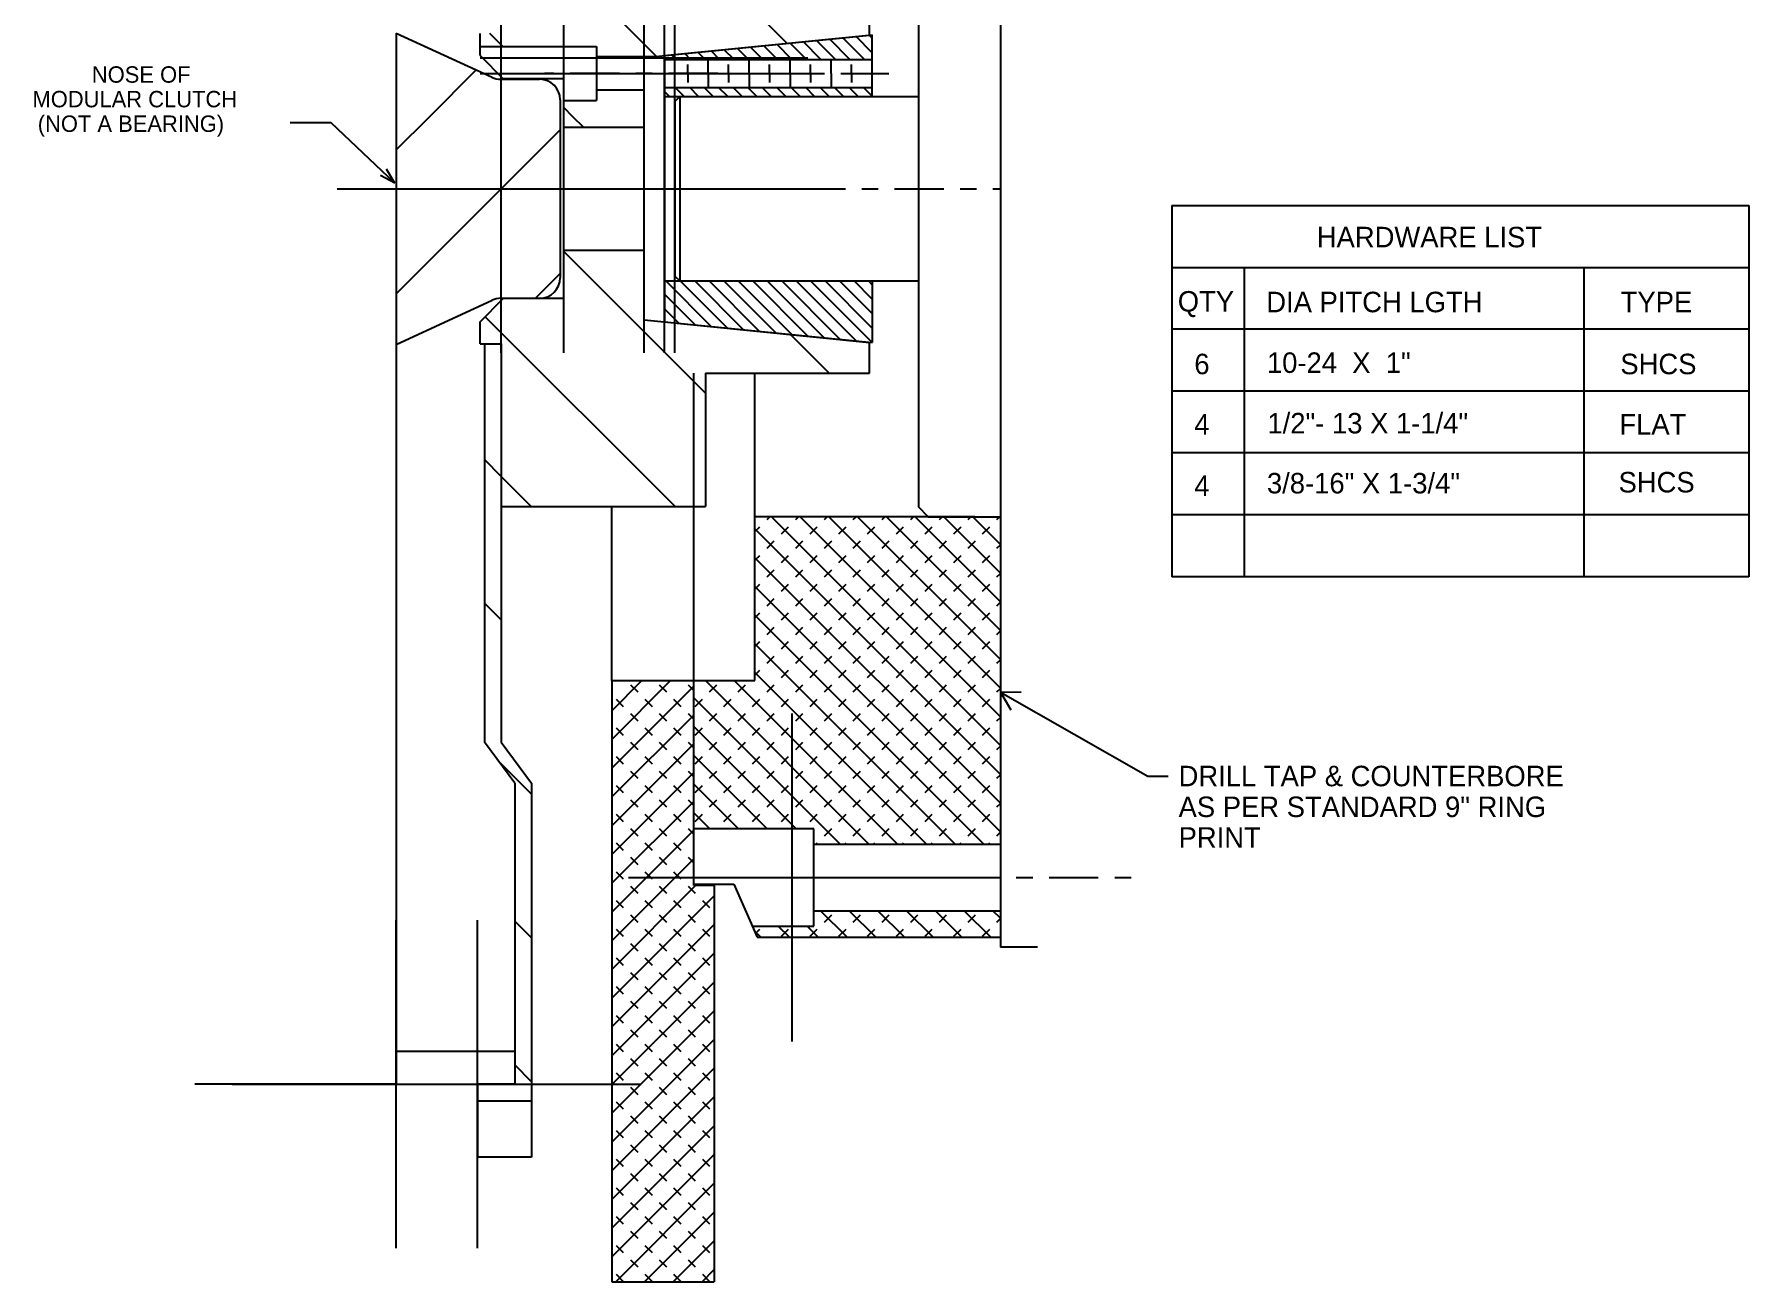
# Model space of a CAD drawing. Extents: x -2.8 to 7.6, y -6.7 to 7.7.
# Drawn here: x -2.85 to 7.61, y -6.67 to 0.94 of the extents above; entities that cross this region are included whole.
import ezdxf

# ---------------------------------------------------------------- set-up
doc = ezdxf.new("R2010")
doc.units = 0
doc.header["$PDMODE"] = 2
doc.header["$PDSIZE"] = -2
doc.linetypes.add('GC___6', pattern=[0.5, 0.3, -0.075, 0.05, -0.075])
for name, color, linetype in [('9_INCH_RING', 7, 'CONTINUOUS'), ('BUSHING', 7, 'CONTINUOUS'), ('DIEM', 7, 'CONTINUOUS'), ('FASTENERSP-CASS', 7, 'CONTINUOUS'), ('FLYWHEEL_WITH_MODULAR_CLUT', 7, 'CONTINUOUS'), ('HUB', 7, 'CONTINUOUS'), ('PLATE', 7, 'CONTINUOUS'), ('WARP_9', 7, 'CONTINUOUS')]:
    doc.layers.add(name, color=color, linetype=linetype)
doc.styles.add('ENGINEER', font='ENGINEER.SHX', dxfattribs={"height": 0.2})

# ---------------------------------------------------------------- blocks, each defined once
blk = doc.blocks.new('*X2')
at = {"layer": 'BUSHING', "color": 93, "linetype": 'CONTINUOUS'}
for p, q in [((1.283, -0.841), (1.004, -0.562)), ((1.381, -0.85), (1.093, -0.562)), ((1.479, -0.86), (1.181, -0.562)), ((1.577, -0.87), (1.27, -0.562)), ((1.675, -0.879), (1.358, -0.562)), ((1.773, -0.889), (1.446, -0.562)), ((1.871, -0.899), (1.535, -0.562)), ((1.969, -0.908), (1.623, -0.562)), ((2.067, -0.918), (1.712, -0.562)), ((2.165, -0.928), (1.8, -0.562)), ((2.263, -0.937), (1.888, -0.562)), ((2.264, -0.85), (1.977, -0.562)), ((2.264, -0.761), (2.065, -0.562)), ((2.264, -0.673), (2.153, -0.562)), ((2.264, -0.585), (2.242, -0.562)), ((1.185, -0.831), (0.997, -0.643)), ((1.086, -0.821), (0.997, -0.732))]:
    blk.add_line(p, q, dxfattribs=at)
blk = doc.blocks.new('*X3')
at = {"layer": 'BUSHING', "color": 93, "linetype": 'CONTINUOUS'}
for p, q in [((1.028, 0.562), (0.997, 0.594)), ((1.117, 0.562), (1.062, 0.617)), ((1.205, 0.562), (1.151, 0.617)), ((1.294, 0.562), (1.239, 0.617)), ((1.382, 0.562), (1.327, 0.617)), ((1.47, 0.562), (1.416, 0.617)), ((1.559, 0.562), (1.504, 0.617)), ((1.647, 0.562), (1.593, 0.617)), ((1.736, 0.562), (1.681, 0.617)), ((1.824, 0.562), (1.769, 0.617)), ((1.912, 0.562), (1.858, 0.617)), ((2.001, 0.562), (1.946, 0.617)), ((2.089, 0.562), (2.034, 0.617)), ((2.178, 0.562), (2.123, 0.617)), ((2.264, 0.564), (2.211, 0.617))]:
    blk.add_line(p, q, dxfattribs=at)
blk = doc.blocks.new('*X4')
at = {"layer": 'BUSHING', "color": 93, "linetype": 'CONTINUOUS'}
for p, q in [((1.332, 0.789), (1.281, 0.841)), ((1.421, 0.789), (1.361, 0.848)), ((1.509, 0.789), (1.442, 0.856)), ((1.597, 0.789), (1.522, 0.864)), ((1.686, 0.789), (1.603, 0.872)), ((1.774, 0.789), (1.683, 0.88)), ((1.863, 0.789), (1.764, 0.888)), ((1.951, 0.789), (1.844, 0.896)), ((2.039, 0.789), (1.924, 0.904)), ((2.128, 0.789), (2.005, 0.912)), ((2.216, 0.789), (2.085, 0.92)), ((2.264, 0.83), (2.166, 0.928)), ((2.264, 0.918), (2.246, 0.936)), ((1.067, 0.789), (1.039, 0.817)), ((1.155, 0.789), (1.12, 0.825)), ((1.244, 0.789), (1.2, 0.833))]:
    blk.add_line(p, q, dxfattribs=at)
blk = doc.blocks.new('*X9')
at = {"layer": 'FLYWHEEL_WITH_MODULAR_CLUT', "color": 13, "linetype": 'CONTINUOUS'}
for p, q in [((0, -1.754), (-0.102, -1.652)), ((0, -2.63), (-0.102, -2.528)), ((0.185, -3.692), (-0.016, -3.491)), ((0.185, -4.569), (0.083, -4.467)), ((0.185, -5.446), (0.083, -5.344))]:
    blk.add_line(p, q, dxfattribs=at)
blk = doc.blocks.new('*X12')
at = {"layer": 'PLATE', "color": 133, "linetype": 'CONTINUOUS'}
for p, q in [((0.675, -3.008), (0.683, -3)), ((0.675, -3.183), (0.858, -3)), ((0.675, -3.359), (1.033, -3)), ((0.764, -3), (0.764, -3)), ((0.789, -3.025), (0.833, -3.069)), ((0.939, -3), (0.939, -3)), ((0.964, -3.025), (1.008, -3.069)), ((1.115, -3), (1.115, -3)), ((1.14, -3.025), (1.175, -3.06)), ((0.675, -3.534), (1.175, -3.034)), ((0.675, -3.086), (0.675, -3.086)), ((0.701, -3.113), (0.745, -3.157)), ((0.877, -3.113), (0.921, -3.157)), ((1.052, -3.113), (1.096, -3.157)), ((0.675, -3.709), (1.175, -3.21)), ((0.789, -3.2), (0.833, -3.244)), ((0.964, -3.2), (1.008, -3.244)), ((1.14, -3.2), (1.175, -3.235)), ((0.675, -3.261), (0.675, -3.261)), ((0.701, -3.288), (0.745, -3.332)), ((0.877, -3.288), (0.921, -3.332)), ((1.052, -3.288), (1.096, -3.332)), ((0.675, -3.885), (1.175, -3.385)), ((0.675, -3.437), (0.675, -3.437)), ((0.789, -3.376), (0.833, -3.42)), ((0.964, -3.376), (1.008, -3.42)), ((1.14, -3.376), (1.175, -3.41)), ((0.701, -3.463), (0.745, -3.507)), ((0.789, -3.551), (0.833, -3.595)), ((0.877, -3.463), (0.921, -3.507)), ((0.964, -3.551), (1.008, -3.595)), ((1.052, -3.463), (1.096, -3.507)), ((1.14, -3.551), (1.175, -3.586)), ((0.675, -4.06), (1.175, -3.56)), ((0.675, -3.612), (0.675, -3.612)), ((0.701, -3.639), (0.745, -3.683)), ((0.877, -3.639), (0.921, -3.683)), ((1.052, -3.639), (1.096, -3.683)), ((0.675, -4.235), (1.175, -3.736)), ((0.789, -3.726), (0.833, -3.77)), ((0.964, -3.726), (1.008, -3.77)), ((1.14, -3.726), (1.175, -3.761)), ((0.675, -3.787), (0.675, -3.787)), ((0.701, -3.814), (0.745, -3.858)), ((0.877, -3.814), (0.921, -3.858)), ((1.052, -3.814), (1.096, -3.858)), ((0.675, -4.411), (1.175, -3.911)), ((0.675, -3.963), (0.675, -3.963)), ((0.789, -3.902), (0.833, -3.946)), ((0.964, -3.902), (1.008, -3.946)), ((1.14, -3.902), (1.175, -3.936)), ((0.701, -3.989), (0.745, -4.033)), ((0.789, -4.077), (0.833, -4.121)), ((0.877, -3.989), (0.921, -4.033)), ((0.964, -4.077), (1.008, -4.121)), ((1.052, -3.989), (1.096, -4.033)), ((1.14, -4.077), (1.175, -4.112)), ((0.675, -4.586), (1.175, -4.086)), ((0.675, -4.138), (0.675, -4.138)), ((0.701, -4.165), (0.745, -4.209)), ((0.877, -4.165), (0.921, -4.209)), ((1.052, -4.165), (1.096, -4.209)), ((0.675, -4.761), (1.186, -4.25)), ((0.789, -4.253), (0.833, -4.296)), ((0.964, -4.253), (1.008, -4.296)), ((1.14, -4.253), (1.184, -4.296)), ((0.675, -4.937), (1.3, -4.312)), ((0.675, -4.314), (0.675, -4.314)), ((0.701, -4.34), (0.745, -4.384)), ((0.877, -4.34), (0.921, -4.384)), ((1.052, -4.34), (1.096, -4.384)), ((1.228, -4.34), (1.271, -4.384)), ((0.675, -5.112), (1.3, -4.487)), ((0.675, -4.489), (0.675, -4.489)), ((0.789, -4.428), (0.833, -4.472)), ((0.964, -4.428), (1.008, -4.472)), ((1.14, -4.428), (1.184, -4.472)), ((0.701, -4.516), (0.745, -4.559)), ((0.877, -4.516), (0.921, -4.559)), ((1.052, -4.516), (1.096, -4.559)), ((1.228, -4.516), (1.271, -4.559)), ((0.675, -5.288), (1.3, -4.663)), ((0.675, -4.664), (0.675, -4.664)), ((0.701, -4.691), (0.745, -4.735)), ((0.789, -4.603), (0.833, -4.647)), ((0.877, -4.691), (0.921, -4.735)), ((0.964, -4.603), (1.008, -4.647)), ((1.052, -4.691), (1.096, -4.735)), ((1.14, -4.603), (1.184, -4.647)), ((1.228, -4.691), (1.271, -4.735)), ((0.789, -4.779), (0.833, -4.822)), ((0.964, -4.779), (1.008, -4.822)), ((1.14, -4.779), (1.184, -4.822)), ((0.675, -5.463), (1.3, -4.838)), ((0.675, -4.84), (0.675, -4.84)), ((0.701, -4.866), (0.745, -4.91)), ((0.877, -4.866), (0.921, -4.91)), ((1.052, -4.866), (1.096, -4.91)), ((1.228, -4.866), (1.271, -4.91)), ((0.675, -5.638), (1.3, -5.013)), ((0.675, -5.015), (0.675, -5.015)), ((0.789, -4.954), (0.833, -4.998)), ((0.964, -4.954), (1.008, -4.998)), ((1.14, -4.954), (1.184, -4.998)), ((0.701, -5.042), (0.745, -5.086)), ((0.877, -5.042), (0.921, -5.086)), ((1.052, -5.042), (1.096, -5.086)), ((1.228, -5.042), (1.271, -5.086)), ((0.675, -5.814), (1.3, -5.189)), ((0.675, -5.19), (0.675, -5.19)), ((0.701, -5.217), (0.745, -5.261)), ((0.789, -5.129), (0.833, -5.173)), ((0.877, -5.217), (0.921, -5.261)), ((0.964, -5.129), (1.008, -5.173)), ((1.052, -5.217), (1.096, -5.261)), ((1.14, -5.129), (1.184, -5.173)), ((1.228, -5.217), (1.271, -5.261)), ((0.789, -5.305), (0.833, -5.349)), ((0.964, -5.305), (1.008, -5.349)), ((1.14, -5.305), (1.184, -5.349)), ((0.675, -5.989), (1.3, -5.364)), ((0.675, -5.366), (0.675, -5.366)), ((0.701, -5.392), (0.745, -5.436)), ((0.877, -5.392), (0.921, -5.436)), ((1.052, -5.392), (1.096, -5.436)), ((1.228, -5.392), (1.271, -5.436)), ((0.675, -6.164), (1.3, -5.539)), ((0.675, -5.541), (0.675, -5.541)), ((0.789, -5.48), (0.833, -5.524)), ((0.964, -5.48), (1.008, -5.524)), ((1.14, -5.48), (1.184, -5.524)), ((0.701, -5.568), (0.745, -5.612)), ((0.877, -5.568), (0.921, -5.612)), ((1.052, -5.568), (1.096, -5.612)), ((1.228, -5.568), (1.271, -5.612)), ((0.675, -6.34), (1.3, -5.715)), ((0.675, -5.716), (0.675, -5.716)), ((0.701, -5.743), (0.745, -5.787)), ((0.789, -5.655), (0.833, -5.699)), ((0.877, -5.743), (0.921, -5.787)), ((0.964, -5.655), (1.008, -5.699)), ((1.052, -5.743), (1.096, -5.787)), ((1.14, -5.655), (1.184, -5.699)), ((1.228, -5.743), (1.271, -5.787)), ((0.789, -5.831), (0.833, -5.875)), ((0.964, -5.831), (1.008, -5.875)), ((1.14, -5.831), (1.184, -5.875)), ((0.675, -6.515), (1.3, -5.89)), ((0.675, -5.892), (0.675, -5.892)), ((0.701, -5.918), (0.745, -5.962)), ((0.877, -5.918), (0.921, -5.962)), ((1.052, -5.918), (1.096, -5.962)), ((1.228, -5.918), (1.271, -5.962)), ((0.699, -6.666), (1.3, -6.065)), ((0.789, -6.006), (0.833, -6.05)), ((0.964, -6.006), (1.008, -6.05)), ((1.14, -6.006), (1.184, -6.05)), ((0.675, -6.067), (0.675, -6.067)), ((0.701, -6.094), (0.745, -6.138)), ((0.877, -6.094), (0.921, -6.138)), ((1.052, -6.094), (1.096, -6.138)), ((1.228, -6.094), (1.271, -6.138)), ((0.675, -6.243), (0.675, -6.243)), ((0.701, -6.269), (0.745, -6.313)), ((0.789, -6.182), (0.833, -6.225)), ((0.875, -6.666), (1.3, -6.241)), ((0.877, -6.269), (0.921, -6.313)), ((0.964, -6.182), (1.008, -6.225)), ((1.052, -6.269), (1.096, -6.313)), ((1.14, -6.182), (1.184, -6.225)), ((1.228, -6.269), (1.271, -6.313)), ((0.789, -6.357), (0.833, -6.401)), ((0.964, -6.357), (1.008, -6.401)), ((1.14, -6.357), (1.184, -6.401)), ((0.675, -6.418), (0.675, -6.418)), ((0.701, -6.445), (0.745, -6.488)), ((0.877, -6.445), (0.921, -6.488)), ((1.05, -6.666), (1.3, -6.416)), ((1.052, -6.445), (1.096, -6.488)), ((1.228, -6.445), (1.271, -6.488)), ((0.789, -6.532), (0.833, -6.576)), ((0.964, -6.532), (1.008, -6.576)), ((1.14, -6.532), (1.184, -6.576)), ((0.675, -6.593), (0.675, -6.593)), ((0.701, -6.62), (0.745, -6.664)), ((0.877, -6.62), (0.921, -6.664)), ((1.052, -6.62), (1.096, -6.664)), ((1.226, -6.666), (1.3, -6.592)), ((1.228, -6.62), (1.271, -6.664))]:
    blk.add_line(p, q, dxfattribs=at)
blk = doc.blocks.new('*X14')
at = {"layer": '9_INCH_RING', "color": 8, "linetype": 'CONTINUOUS'}
for p, q in [((1.548, -2.091), (1.578, -2.061)), ((3.046, -3.572), (1.548, -2.074)), ((1.622, -2.017), (1.639, -2)), ((3.046, -3.396), (1.649, -2)), ((1.71, -2.104), (1.754, -2.061)), ((1.797, -2.017), (1.814, -2)), ((3.046, -3.221), (1.825, -2)), ((1.885, -2.104), (1.929, -2.061)), ((1.973, -2.017), (1.99, -2)), ((3.046, -3.046), (2, -2)), ((2.061, -2.104), (2.104, -2.061)), ((2.148, -2.017), (2.165, -2)), ((3.046, -2.87), (2.175, -2)), ((2.236, -2.104), (2.28, -2.061)), ((2.324, -2.017), (2.34, -2)), ((3.046, -2.695), (2.351, -2)), ((2.411, -2.104), (2.455, -2.061)), ((2.499, -2.017), (2.516, -2)), ((3.046, -2.52), (2.526, -2)), ((2.587, -2.104), (2.63, -2.061)), ((2.674, -2.017), (2.691, -2)), ((3.046, -2.344), (2.701, -2)), ((2.762, -2.104), (2.806, -2.061)), ((2.85, -2.017), (2.866, -2)), ((3.046, -2.169), (2.877, -2)), ((2.937, -2.104), (2.981, -2.061)), ((3.025, -2.017), (3.042, -2)), ((1.622, -2.192), (1.666, -2.148)), ((1.797, -2.192), (1.841, -2.148)), ((1.973, -2.192), (2.017, -2.148)), ((2.148, -2.192), (2.192, -2.148)), ((2.324, -2.192), (2.367, -2.148)), ((2.499, -2.192), (2.543, -2.148)), ((2.674, -2.192), (2.718, -2.148)), ((2.85, -2.192), (2.893, -2.148)), ((3.025, -2.192), (3.046, -2.171)), ((1.548, -2.266), (1.578, -2.236)), ((3.046, -3.747), (1.548, -2.25)), ((1.71, -2.28), (1.754, -2.236)), ((1.885, -2.28), (1.929, -2.236)), ((2.061, -2.28), (2.104, -2.236)), ((2.236, -2.28), (2.28, -2.236)), ((2.411, -2.28), (2.455, -2.236)), ((2.587, -2.28), (2.63, -2.236)), ((2.762, -2.28), (2.806, -2.236)), ((2.937, -2.28), (2.981, -2.236)), ((1.622, -2.367), (1.666, -2.324)), ((1.797, -2.367), (1.841, -2.324)), ((1.973, -2.367), (2.017, -2.324)), ((2.148, -2.367), (2.192, -2.324)), ((2.324, -2.367), (2.367, -2.324)), ((2.499, -2.367), (2.543, -2.324)), ((2.674, -2.367), (2.718, -2.324)), ((2.85, -2.367), (2.893, -2.324)), ((3.025, -2.367), (3.046, -2.347)), ((1.548, -2.441), (1.578, -2.411)), ((3.046, -3.923), (1.548, -2.425)), ((1.622, -2.543), (1.666, -2.499)), ((1.71, -2.455), (1.754, -2.411)), ((1.797, -2.543), (1.841, -2.499)), ((1.885, -2.455), (1.929, -2.411)), ((1.973, -2.543), (2.017, -2.499)), ((2.061, -2.455), (2.104, -2.411)), ((2.148, -2.543), (2.192, -2.499)), ((2.236, -2.455), (2.28, -2.411)), ((2.324, -2.543), (2.367, -2.499)), ((2.411, -2.455), (2.455, -2.411)), ((2.499, -2.543), (2.543, -2.499)), ((2.587, -2.455), (2.63, -2.411)), ((2.674, -2.543), (2.718, -2.499)), ((2.762, -2.455), (2.806, -2.411)), ((2.85, -2.543), (2.893, -2.499)), ((2.937, -2.455), (2.981, -2.411)), ((1.548, -2.617), (1.578, -2.587)), ((2.945, -3.997), (1.548, -2.6)), ((1.71, -2.63), (1.754, -2.587)), ((1.885, -2.63), (1.929, -2.587)), ((2.061, -2.63), (2.104, -2.587)), ((2.236, -2.63), (2.28, -2.587)), ((2.411, -2.63), (2.455, -2.587)), ((2.587, -2.63), (2.63, -2.587)), ((2.762, -2.63), (2.806, -2.587)), ((2.937, -2.63), (2.981, -2.587)), ((3.025, -2.543), (3.046, -2.522)), ((1.622, -2.718), (1.666, -2.674)), ((1.797, -2.718), (1.841, -2.674)), ((1.973, -2.718), (2.017, -2.674)), ((2.148, -2.718), (2.192, -2.674)), ((2.324, -2.718), (2.367, -2.674)), ((2.499, -2.718), (2.543, -2.674)), ((2.674, -2.718), (2.718, -2.674)), ((2.85, -2.718), (2.893, -2.674)), ((3.025, -2.718), (3.046, -2.697)), ((1.548, -2.792), (1.578, -2.762)), ((2.769, -3.997), (1.548, -2.776)), ((1.71, -2.806), (1.754, -2.762)), ((1.885, -2.806), (1.929, -2.762)), ((2.061, -2.806), (2.104, -2.762)), ((2.236, -2.806), (2.28, -2.762)), ((2.411, -2.806), (2.455, -2.762)), ((2.587, -2.806), (2.63, -2.762)), ((2.762, -2.806), (2.806, -2.762)), ((2.937, -2.806), (2.981, -2.762)), ((1.622, -2.893), (1.666, -2.85)), ((1.797, -2.893), (1.841, -2.85)), ((1.973, -2.893), (2.017, -2.85)), ((2.148, -2.893), (2.192, -2.85)), ((2.324, -2.893), (2.367, -2.85)), ((2.499, -2.893), (2.543, -2.85)), ((2.674, -2.893), (2.718, -2.85)), ((2.85, -2.893), (2.893, -2.85)), ((3.025, -2.893), (3.046, -2.873)), ((2.243, -3.997), (1.246, -3)), ((1.271, -3.069), (1.315, -3.025)), ((2.419, -3.997), (1.422, -3)), ((1.447, -3.069), (1.491, -3.025)), ((1.548, -2.967), (1.578, -2.937)), ((2.594, -3.997), (1.548, -2.951)), ((1.622, -3.069), (1.666, -3.025)), ((1.71, -2.981), (1.754, -2.937)), ((1.797, -3.069), (1.841, -3.025)), ((1.885, -2.981), (1.929, -2.937)), ((1.973, -3.069), (2.017, -3.025)), ((2.061, -2.981), (2.104, -2.937)), ((2.148, -3.069), (2.192, -3.025)), ((2.236, -2.981), (2.28, -2.937)), ((2.324, -3.069), (2.367, -3.025)), ((2.411, -2.981), (2.455, -2.937)), ((2.499, -3.069), (2.543, -3.025)), ((2.587, -2.981), (2.63, -2.937)), ((2.674, -3.069), (2.718, -3.025)), ((2.762, -2.981), (2.806, -2.937)), ((2.85, -3.069), (2.893, -3.025)), ((2.937, -2.981), (2.981, -2.937)), ((2.068, -3.997), (1.174, -3.103)), ((1.184, -3.157), (1.228, -3.113)), ((1.359, -3.157), (1.403, -3.113)), ((1.534, -3.157), (1.578, -3.113)), ((1.71, -3.157), (1.754, -3.113)), ((1.885, -3.157), (1.929, -3.113)), ((2.061, -3.157), (2.104, -3.113)), ((2.236, -3.157), (2.28, -3.113)), ((2.411, -3.157), (2.455, -3.113)), ((2.587, -3.157), (2.63, -3.113)), ((2.762, -3.157), (2.806, -3.113)), ((2.937, -3.157), (2.981, -3.113)), ((3.025, -3.069), (3.046, -3.048)), ((1.174, -3.166), (1.174, -3.166)), ((1.271, -3.244), (1.315, -3.2)), ((1.447, -3.244), (1.491, -3.2)), ((1.622, -3.244), (1.666, -3.2)), ((1.797, -3.244), (1.841, -3.2)), ((1.973, -3.244), (2.017, -3.2)), ((2.148, -3.244), (2.192, -3.2)), ((2.324, -3.244), (2.367, -3.2)), ((2.499, -3.244), (2.543, -3.2)), ((2.674, -3.244), (2.718, -3.2)), ((2.85, -3.244), (2.893, -3.2)), ((3.025, -3.244), (3.046, -3.224)), ((1.799, -3.903), (1.174, -3.278)), ((1.174, -3.342), (1.174, -3.342)), ((1.184, -3.332), (1.228, -3.288)), ((1.359, -3.332), (1.403, -3.288)), ((1.534, -3.332), (1.578, -3.288)), ((1.71, -3.332), (1.754, -3.288)), ((1.885, -3.332), (1.929, -3.288)), ((2.061, -3.332), (2.104, -3.288)), ((2.236, -3.332), (2.28, -3.288)), ((2.411, -3.332), (2.455, -3.288)), ((2.587, -3.332), (2.63, -3.288)), ((2.762, -3.332), (2.806, -3.288)), ((2.937, -3.332), (2.981, -3.288)), ((1.271, -3.42), (1.315, -3.376)), ((1.447, -3.42), (1.491, -3.376)), ((1.622, -3.42), (1.666, -3.376)), ((1.797, -3.42), (1.841, -3.376)), ((1.973, -3.42), (2.017, -3.376)), ((2.148, -3.42), (2.192, -3.376)), ((2.324, -3.42), (2.367, -3.376)), ((2.499, -3.42), (2.543, -3.376)), ((2.674, -3.42), (2.718, -3.376)), ((2.85, -3.42), (2.893, -3.376)), ((3.025, -3.42), (3.046, -3.399)), ((1.623, -3.903), (1.174, -3.454)), ((1.174, -3.517), (1.174, -3.517)), ((1.184, -3.507), (1.228, -3.463)), ((1.271, -3.595), (1.315, -3.551)), ((1.359, -3.507), (1.403, -3.463)), ((1.447, -3.595), (1.491, -3.551)), ((1.534, -3.507), (1.578, -3.463)), ((1.622, -3.595), (1.666, -3.551)), ((1.71, -3.507), (1.754, -3.463)), ((1.797, -3.595), (1.841, -3.551)), ((1.885, -3.507), (1.929, -3.463)), ((1.973, -3.595), (2.017, -3.551)), ((2.061, -3.507), (2.104, -3.463)), ((2.148, -3.595), (2.192, -3.551)), ((2.236, -3.507), (2.28, -3.463)), ((2.324, -3.595), (2.367, -3.551)), ((2.411, -3.507), (2.455, -3.463)), ((2.499, -3.595), (2.543, -3.551)), ((2.587, -3.507), (2.63, -3.463)), ((2.674, -3.595), (2.718, -3.551)), ((2.762, -3.507), (2.806, -3.463)), ((2.85, -3.595), (2.893, -3.551)), ((2.937, -3.507), (2.981, -3.463)), ((1.448, -3.903), (1.174, -3.629)), ((1.184, -3.683), (1.228, -3.639)), ((1.359, -3.683), (1.403, -3.639)), ((1.534, -3.683), (1.578, -3.639)), ((1.71, -3.683), (1.754, -3.639)), ((1.885, -3.683), (1.929, -3.639)), ((2.061, -3.683), (2.104, -3.639)), ((2.236, -3.683), (2.28, -3.639)), ((2.411, -3.683), (2.455, -3.639)), ((2.587, -3.683), (2.63, -3.639)), ((2.762, -3.683), (2.806, -3.639)), ((2.937, -3.683), (2.981, -3.639)), ((3.025, -3.595), (3.046, -3.574)), ((1.174, -3.692), (1.174, -3.692)), ((1.271, -3.77), (1.315, -3.726)), ((1.447, -3.77), (1.491, -3.726)), ((1.622, -3.77), (1.666, -3.726)), ((1.797, -3.77), (1.841, -3.726)), ((1.973, -3.77), (2.017, -3.726)), ((2.148, -3.77), (2.192, -3.726)), ((2.324, -3.77), (2.367, -3.726)), ((2.499, -3.77), (2.543, -3.726)), ((2.674, -3.77), (2.718, -3.726)), ((2.85, -3.77), (2.893, -3.726)), ((3.025, -3.77), (3.046, -3.75)), ((1.273, -3.903), (1.174, -3.804)), ((1.174, -3.868), (1.174, -3.868)), ((1.184, -3.858), (1.228, -3.814)), ((1.359, -3.858), (1.403, -3.814)), ((1.534, -3.858), (1.578, -3.814)), ((1.71, -3.858), (1.754, -3.814)), ((1.885, -3.858), (1.929, -3.814)), ((2.061, -3.858), (2.104, -3.814)), ((2.236, -3.858), (2.28, -3.814)), ((2.411, -3.858), (2.455, -3.814)), ((2.587, -3.858), (2.63, -3.814)), ((2.762, -3.858), (2.806, -3.814)), ((2.937, -3.858), (2.981, -3.814)), ((1.314, -3.903), (1.315, -3.902)), ((1.489, -3.903), (1.491, -3.902)), ((1.665, -3.903), (1.666, -3.902)), ((1.84, -3.903), (1.841, -3.902)), ((1.973, -3.946), (2.017, -3.902)), ((2.148, -3.946), (2.192, -3.902)), ((2.324, -3.946), (2.367, -3.902)), ((2.499, -3.946), (2.543, -3.902)), ((2.674, -3.946), (2.718, -3.902)), ((2.85, -3.946), (2.893, -3.902)), ((3.025, -3.946), (3.046, -3.925)), ((1.921, -3.997), (1.929, -3.989)), ((2.097, -3.997), (2.104, -3.989)), ((2.272, -3.997), (2.28, -3.989)), ((2.448, -3.997), (2.455, -3.989)), ((2.623, -3.997), (2.63, -3.989)), ((2.798, -3.997), (2.806, -3.989)), ((2.974, -3.997), (2.981, -3.989))]:
    blk.add_line(p, q, dxfattribs=at)
blk = doc.blocks.new('*X15')
at = {"layer": '9_INCH_RING', "color": 8, "linetype": 'CONTINUOUS'}
for p, q in [((1.759, -4.565), (1.691, -4.497)), ((1.935, -4.565), (1.867, -4.497)), ((2.11, -4.565), (1.948, -4.403)), ((1.973, -4.472), (2.017, -4.428)), ((2.285, -4.565), (2.123, -4.403)), ((2.148, -4.472), (2.192, -4.428)), ((2.461, -4.565), (2.299, -4.403)), ((2.324, -4.472), (2.367, -4.428)), ((2.636, -4.565), (2.474, -4.403)), ((2.499, -4.472), (2.543, -4.428)), ((2.811, -4.565), (2.649, -4.403)), ((2.674, -4.472), (2.718, -4.428)), ((2.987, -4.565), (2.825, -4.403)), ((2.85, -4.472), (2.893, -4.428)), ((3.046, -4.449), (3, -4.403)), ((3.025, -4.472), (3.046, -4.451)), ((1.584, -4.565), (1.544, -4.525)), ((1.552, -4.542), (1.578, -4.516)), ((1.704, -4.565), (1.704, -4.565)), ((1.71, -4.559), (1.754, -4.516)), ((1.88, -4.565), (1.88, -4.565)), ((1.885, -4.559), (1.929, -4.516)), ((2.055, -4.565), (2.055, -4.565)), ((2.061, -4.559), (2.104, -4.516)), ((2.23, -4.565), (2.23, -4.565)), ((2.236, -4.559), (2.28, -4.516)), ((2.406, -4.565), (2.406, -4.565)), ((2.411, -4.559), (2.455, -4.516)), ((2.581, -4.565), (2.581, -4.565)), ((2.587, -4.559), (2.63, -4.516)), ((2.756, -4.565), (2.756, -4.565)), ((2.762, -4.559), (2.806, -4.516)), ((2.932, -4.565), (2.932, -4.565)), ((2.937, -4.559), (2.981, -4.516))]:
    blk.add_line(p, q, dxfattribs=at)
blk = doc.blocks.new('*X16')
at = {"layer": 'HUB', "color": 93, "linetype": 'CONTINUOUS'}
for p, q in [((0.438, 0.438), (0.382, 0.495)), ((0.502, 0.375), (0.438, 0.438))]:
    blk.add_line(p, q, dxfattribs=at)
blk = doc.blocks.new('*X17')
at = {"layer": 'HUB', "color": 93, "linetype": 'CONTINUOUS'}
for p, q in [((1.247, 1.384), (0.693, 1.938)), ((0.141, 1.612), (0, 1.754)), ((0.877, 0.877), (0.5, 1.253)), ((1.745, 0.886), (1.505, 1.125)), ((0.01, 0.867), (-0.07, 0.947)), ((0.947, 0.806), (0.877, 0.877))]:
    blk.add_line(p, q, dxfattribs=at)
blk = doc.blocks.new('*X18')
at = {"layer": 'HUB', "color": 93, "linetype": 'CONTINUOUS'}
for p, q in [((1.247, -1.247), (0.382, -0.382)), ((1.061, -1.938), (-0.097, -0.78)), ((2.002, -1.125), (1.766, -0.889)), ((0.184, -1.938), (0, -1.754))]:
    blk.add_line(p, q, dxfattribs=at)
blk = doc.blocks.new('*X19')
at = {"layer": 'FLYWHEEL_WITH_MODULAR_CLUT', "color": 13, "linetype": 'CONTINUOUS'}
for p, q in [((-0.438, 0.438), (-0.152, 0.725)), ((-0.64, 0.237), (-0.438, 0.438)), ((0, 0), (0.36, 0.36)), ((-0.64, -0.64), (0, 0)), ((0.209, -0.668), (0.36, -0.517))]:
    blk.add_line(p, q, dxfattribs=at)

msp = doc.modelspace()

# ---------------------------------------------------------------- linework, layer by layer
at = {"layer": '9_INCH_RING', "color": 8, "linetype": 'CONTINUOUS'}
for p, q in [((3.046, 4.565), (3.046, -4.565)), ((1.548, -3), (1.548, -1.125)), ((2.89, -2), (1.548, -2)), ((2.89, -2), (3.046, -2)), ((1.174, -3), (1.548, -3)), ((1.174, -3), (1.174, -4.242)), ((1.908, -3.903), (1.173, -3.903)), ((1.908, -4.497), (1.908, -3.903)), ((1.907, -3.997), (3.046, -3.997)), ((1.175, -4.242), (1.419, -4.242)), ((1.419, -4.242), (1.562, -4.565)), ((1.532, -4.497), (1.908, -4.497)), ((1.907, -4.403), (3.046, -4.403)), ((1.562, -4.565), (3.046, -4.565))]:
    msp.add_line(p, q, dxfattribs=at)
at = {"layer": '9_INCH_RING', "color": 5, "linetype": 'CONTINUOUS'}
for p, q in [((3.046, 2), (3.046, -4.625)), ((2.546, 1.94), (2.546, -1.94)), ((1.09, 0.562), (1.06, 0.532)), ((1.06, 0.532), (1.06, -0.532)), ((1.09, 0.562), (2.546, 0.562)), ((1.09, 0.562), (1.09, -0.562)), ((1.06, -0.532), (1.09, -0.562)), ((1.09, -0.562), (2.546, -0.562)), ((2.606, -2), (2.546, -1.94)), ((2.606, -2), (3.046, -2)), ((3.272, -4.625), (3.046, -4.625))]:
    msp.add_line(p, q, dxfattribs=at)
at = {"layer": '9_INCH_RING', "color": 93, "linetype": 'CONTINUOUS'}
for p, q in [((3.047, -3.07), (3.172, -3.069)), ((3.047, -3.07), (3.11, -3.177)), ((3.047, -3.07), (3.945, -3.582)), ((3.945, -3.582), (4.07, -3.582))]:
    msp.add_line(p, q, dxfattribs=at)
at = {"layer": '9_INCH_RING', "color": 8, "linetype": 'GC___6'}
msp.add_line((0.943, -4.2), (3.877, -4.2), dxfattribs=at)
at = {"layer": '9_INCH_RING', "color": 1, "linetype": 'CONTINUOUS'}
for p in [(0.872, 0), (1.06, 0)]:
    msp.add_point(p, dxfattribs=at)
at = {"layer": 'BUSHING', "color": 93, "linetype": 'CONTINUOUS'}
for p, q in [((0.997, 0.812), (2.264, 0.938)), ((2.264, 0.562), (2.264, 0.938)), ((0.997, 0.812), (0.997, 0)), ((0.997, 0.789), (2.264, 0.789)), ((0.997, 0.617), (2.264, 0.617)), ((0.997, 0.562), (2.264, 0.562)), ((0.997, 0), (0.997, -0.812)), ((1, -0.562), (2.264, -0.562)), ((2.264, -0.562), (2.264, -0.938)), ((0.997, -0.812), (2.264, -0.938))]:
    msp.add_line(p, q, dxfattribs=at)
at = {"layer": 'BUSHING', "color": 93, "linetype": 'GC___6'}
for p, q in [((1.138, 0.704), (1.138, 0.759)), ((1.263, 0.704), (1.263, 0.79)), ((1.388, 0.704), (1.388, 0.759)), ((1.513, 0.704), (1.513, 0.79)), ((1.638, 0.704), (1.638, 0.759)), ((1.763, 0.704), (1.763, 0.79)), ((1.888, 0.704), (1.888, 0.759)), ((2.013, 0.704), (2.013, 0.79)), ((2.138, 0.704), (2.138, 0.759)), ((0.872, 0.703), (2.366, 0.703)), ((1.138, 0.704), (1.138, 0.649)), ((1.263, 0.704), (1.263, 0.618)), ((1.388, 0.704), (1.388, 0.649)), ((1.513, 0.704), (1.513, 0.618)), ((1.638, 0.704), (1.638, 0.649)), ((1.763, 0.704), (1.763, 0.618)), ((1.888, 0.704), (1.888, 0.649)), ((2.013, 0.704), (2.013, 0.618)), ((2.138, 0.704), (2.138, 0.649))]:
    msp.add_line(p, q, dxfattribs=at)
at = {"layer": 'BUSHING', "color": 1, "linetype": 'CONTINUOUS'}
for p in [(0.997, 0), (0.997, 0), (0.997, 0), (1.06, 0)]:
    msp.add_point(p, dxfattribs=at)
at = {"layer": 'DIEM', "color": 93, "linetype": 'CONTINUOUS'}
for p, q in [((-1.037, 0.403), (-1.287, 0.403)), ((-0.648, 0.034), (-1.037, 0.403)), ((-0.648, 0.034), (-0.7, 0.119)), ((-0.648, 0.034), (-0.736, 0.082))]:
    msp.add_line(p, q, dxfattribs=at)
msp.add_point((1.776, -4.2), dxfattribs=at)
at = {"layer": 'FASTENERSP-CASS', "color": 93, "linetype": 'GC___6'}
msp.add_line((0, 0), (3.046, 0), dxfattribs=at)
at = {"layer": 'FLYWHEEL_WITH_MODULAR_CLUT', "color": 13, "linetype": 'CONTINUOUS'}
for p, q in [((-0.64, 0.95), (-0.055, 0.68)), ((-0.64, 0.95), (-0.64, -0.95)), ((-0.003, 0.668), (0.235, 0.668)), ((0.36, 0.543), (0.36, -0.543)), ((-0.64, -0.95), (-0.055, -0.68)), ((-0.003, -0.668), (0.235, -0.668)), ((-0.64, -0.95), (-0.64, -5.461)), ((-0.102, -0.947), (-0.102, -3.375)), ((0, -0.947), (-0.102, -0.947)), ((0, -0.947), (0, -3.375)), ((0.083, -3.625), (-0.102, -3.375)), ((0, -3.375), (0.185, -3.625)), ((0.083, -3.625), (0.083, -5.461)), ((0.185, -3.625), (0.185, -5.907)), ((-0.64, -5.259), (0.083, -5.259)), ((-0.64, -5.461), (-1.868, -5.461)), ((0.083, -5.461), (-0.145, -5.461)), ((-0.145, -5.461), (-0.145, -5.562)), ((-0.145, -5.562), (-0.145, -5.907)), ((-0.145, -5.562), (0.185, -5.562)), ((0.185, -5.907), (-0.145, -5.907))]:
    msp.add_line(p, q, dxfattribs=at)
for centre, start, end in [((-0.003, 0.793), 245.1891, 270), ((0.235, 0.543), 360, 90), ((0.235, -0.543), 270, 0), ((-0.003, -0.793), 90, 114.8109)]:
    msp.add_arc(centre, 0.125, start, end, dxfattribs=at)
for p in [(-0.64, -5.461), (-0.145, -5.461)]:
    msp.add_point(p, dxfattribs=at)
at = {"layer": 'HUB', "color": 93, "linetype": 'CONTINUOUS'}
for p, q in [((2.247, 0.936), (2.247, 1.125)), ((-0.128, 0.812), (-0.128, 0.947)), ((-0.128, 0.867), (0.582, 0.867)), ((0.582, 0.867), (0.582, 0.539)), ((0.941, 0.806), (2.247, 0.936)), ((-0.128, 0.812), (0.013, 0.67)), ((0.582, 0.806), (0.941, 0.806)), ((0.872, -0.8), (0.872, 0.806)), ((0.382, 0.67), (0.013, 0.67)), ((0.382, -0.67), (0.382, 0.67)), ((0.382, 0.539), (0.582, 0.539)), ((0.582, 0.603), (0.872, 0.603)), ((0.382, 0.375), (0.872, 0.375)), ((0.382, -0.375), (0.872, -0.375)), ((-0.128, -0.812), (0.013, -0.67)), ((0.382, -0.67), (0.013, -0.67)), ((-0.128, -0.945), (-0.128, -0.812)), ((0.872, -0.8), (2.247, -0.937)), ((2.247, -1.125), (2.247, -0.937)), ((-0.128, -0.945), (0, -0.945)), ((0, -0.945), (0, -1.938)), ((1.247, -1.125), (2.247, -1.125)), ((1.247, -1.125), (1.247, -1.938)), ((0, -1.938), (1.247, -1.938))]:
    msp.add_line(p, q, dxfattribs=at)
at = {"layer": 'HUB', "color": 93, "linetype": 'GC___6'}
msp.add_line((1.322, 0.703), (0.264, 0.703), dxfattribs=at)
at = {"layer": 'HUB', "color": 4, "linetype": 'CONTINUOUS'}
for p, q in [((4.091, -0.102), (7.611, -0.102)), ((4.091, -0.102), (4.091, -0.857)), ((7.611, -0.102), (7.611, -0.857)), ((4.091, -0.48), (7.611, -0.48)), ((4.534, -0.48), (4.534, -1.611)), ((6.605, -0.48), (6.605, -1.611)), ((4.091, -0.857), (4.091, -1.611)), ((7.611, -0.857), (4.091, -0.857)), ((7.611, -0.857), (7.611, -1.611)), ((7.611, -1.234), (4.091, -1.234)), ((7.611, -1.611), (4.091, -1.611)), ((4.091, -1.611), (4.091, -2.366)), ((4.534, -1.611), (4.534, -2.366)), ((6.605, -1.611), (6.605, -2.366)), ((7.611, -1.611), (7.611, -2.366)), ((7.611, -1.988), (4.091, -1.988)), ((7.611, -2.366), (4.091, -2.366))]:
    msp.add_line(p, q, dxfattribs=at)
at = {"layer": 'HUB', "color": 93, "linetype": 'CONTINUOUS'}
for p in [(0.872, 0.799), (0.872, 0.703), (0.382, 0), (0.382, 0)]:
    msp.add_point(p, dxfattribs=at)
at = {"layer": 'HUB', "color": 1, "linetype": 'CONTINUOUS'}
msp.add_point((0, 0), dxfattribs=at)
at = {"layer": 'PLATE', "color": 133, "linetype": 'CONTINUOUS'}
for p, q in [((1.175, -3), (1.175, -1.125)), ((1.175, -4.242), (1.175, -1.125)), ((0.675, -3), (0.675, -1.938)), ((0.675, -3), (0.675, -6.666)), ((0.675, -3), (1.175, -3)), ((1.175, -4.25), (1.175, -3)), ((1.3, -4.25), (1.175, -4.25)), ((1.3, -4.25), (1.3, -6.666)), ((0.675, -6.666), (1.3, -6.666))]:
    msp.add_line(p, q, dxfattribs=at)
at = {"layer": 'WARP_9', "color": 1, "linetype": 'CONTINUOUS'}
msp.add_point((1.06, 0), dxfattribs=at)
msp.add_point((1.06, 0), dxfattribs=at)
msp.add_point((1.06, 0), dxfattribs=at)
msp.add_point((1.06, 0), dxfattribs=at)

# ---------------------------------------------------------------- block references
at = {"layer": '9_INCH_RING', "color": 8, "linetype": 'CONTINUOUS'}
for name in ['*X14', '*X15']:
    msp.add_blockref(name, (0, 0), dxfattribs=at)
at = {"layer": 'BUSHING', "color": 93, "linetype": 'CONTINUOUS'}
for name in ['*X4', '*X3', '*X2']:
    msp.add_blockref(name, (0, 0), dxfattribs=at)
at = {"layer": 'FLYWHEEL_WITH_MODULAR_CLUT', "color": 13, "linetype": 'CONTINUOUS'}
for name in ['*X19', '*X9']:
    msp.add_blockref(name, (0, 0), dxfattribs=at)
at = {"layer": 'HUB', "color": 93, "linetype": 'CONTINUOUS'}
for name in ['*X17', '*X16', '*X18']:
    msp.add_blockref(name, (0, 0), dxfattribs=at)
at = {"layer": 'PLATE', "color": 133, "linetype": 'CONTINUOUS'}
msp.add_blockref('*X12', (0, 0), dxfattribs=at)

# ---------------------------------------------------------------- texts
at = {"layer": '9_INCH_RING', "color": 93, "linetype": 'CONTINUOUS', "style": 'ENGINEER'}
for s, p in [('DRILL TAP & COUNTERBORE', (4.133, -3.644)), ('AS PER STANDARD 9" RING', (4.133, -3.832)), ('PRINT', (4.133, -4.019))]:
    msp.add_text(s, height=0.125, dxfattribs=at).set_placement(p)
at = {"layer": 'FLYWHEEL_WITH_MODULAR_CLUT', "color": 93, "linetype": 'CONTINUOUS', "style": 'ENGINEER'}
for s, p in [('NOSE OF ', (-2.497, 0.647)), ('MODULAR CLUTCH', (-2.859, 0.497)), ('(NOT A BEARING)', (-2.827, 0.347))]:
    msp.add_text(s, height=0.1, dxfattribs=at).set_placement(p)
at = {"layer": 'HUB', "color": 4, "linetype": 'CONTINUOUS', "style": 'ENGINEER'}
for s, p in [('HARDWARE LIST', (4.976, -0.357)), ('QTY', (4.128, -0.749)), ('DIA PITCH LGTH', (4.668, -0.753)), ('TYPE', (6.83, -0.753)), ('6', (4.229, -1.131)), ('10-24  X  1"', (4.672, -1.123)), ('SHCS', (6.828, -1.131)), ('4', (4.229, -1.499)), ('1/2"- 13 X 1-1/4"', (4.675, -1.492)), ('FLAT', (6.822, -1.499)), ('4', (4.229, -1.873)), ('3/8-16" X 1-3/4"', (4.672, -1.858)), ('SHCS', (6.817, -1.852))]:
    msp.add_text(s, height=0.125, dxfattribs=at).set_placement(p)

doc.saveas('drawing.dxf')
